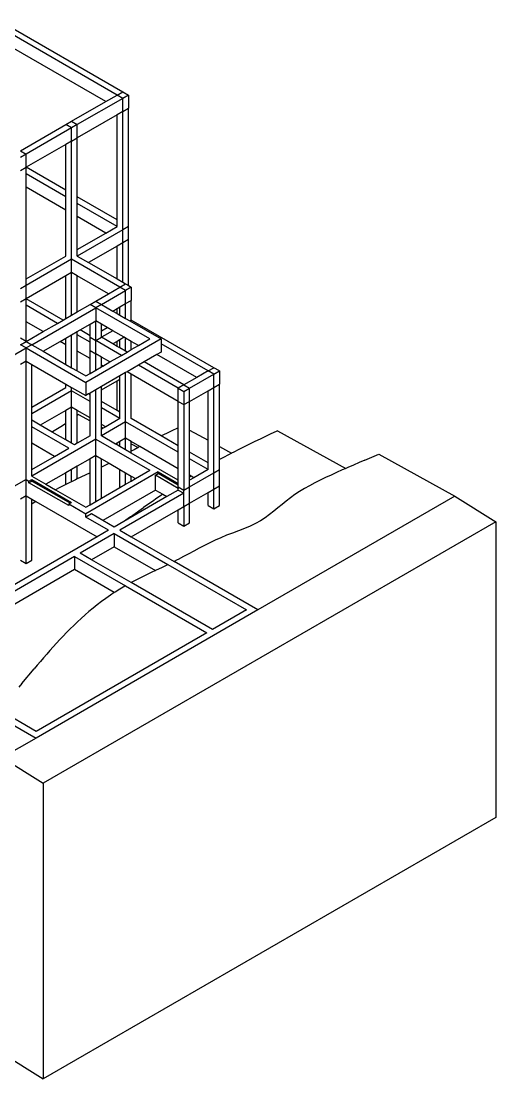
# Model space of a CAD drawing. Extents: x -15.9 to 13.2, y -13.3 to 15.4.
# Drawn here: x 1.41 to 13.21, y -13.28 to 13.01 of the extents above; entities that cross this region are included whole.
import ezdxf

# ---------------------------------------------------------------- set-up
doc = ezdxf.new("R2010")
doc.units = 0
doc.layers.get('0').update_dxf_attribs({"linetype": 'CONTINUOUS'})

msp = doc.modelspace()

# ---------------------------------------------------------------- linework, layer by layer
for p, q in [((3.795, 11.174), (0.754, 12.929)), ((0.896, 13.011), (3.936, 11.256)), ((3.512, 11.011), (0.896, 12.521)), ((3.936, 11.092), (2.805, 10.439)), ((3.512, 11.011), (3.795, 11.174)), ((3.795, 11.174), (3.936, 11.256)), ((3.936, 11.092), (3.795, 11.174)), ((3.936, 11.256), (4.077, 11.174)), ((4.077, 11.174), (3.936, 11.092)), ((3.936, 10.766), (3.936, 11.092)), ((4.077, 11.174), (4.077, 10.847)), ((2.663, 10.521), (3.512, 11.011)), ((3.936, 10.766), (4.077, 10.847)), ((4.077, 7.908), (4.077, 10.847)), ((2.522, 10.439), (2.663, 10.521)), ((2.663, 10.521), (2.805, 10.439)), ((3.795, 10.684), (2.805, 10.113)), ((3.936, 10.766), (3.795, 10.684)), ((3.795, 8.071), (3.795, 10.684)), ((3.936, 7.826), (3.936, 10.766)), ((1.39, 9.786), (2.522, 10.439)), ((2.663, 10.358), (1.532, 9.704)), ((2.663, 10.358), (2.522, 10.439)), ((2.805, 10.439), (2.663, 10.358)), ((2.663, 10.031), (2.663, 10.358)), ((2.805, 10.113), (2.805, 10.439)), ((2.663, 10.031), (2.522, 9.949)), ((2.663, 10.031), (2.805, 10.113)), ((2.663, 7.092), (2.663, 10.031)), ((2.805, 8.643), (2.805, 10.113)), ((1.39, 9.786), (1.532, 9.704)), ((2.522, 9.949), (1.532, 9.378)), ((2.522, 8.806), (2.522, 9.949)), ((1.532, 9.704), (1.39, 9.623)), ((1.532, 9.378), (1.532, 9.704)), ((1.39, 9.296), (1.532, 9.378)), ((2.522, 8.806), (1.532, 9.378)), ((1.532, 9.214), (1.532, 9.378)), ((2.522, 8.643), (1.532, 9.214)), ((1.532, 8.888), (1.532, 9.214)), ((2.522, 8.316), (1.532, 8.888)), ((1.532, 6.602), (1.532, 8.888)), ((2.522, 8.643), (2.522, 8.806)), ((2.522, 8.316), (2.522, 8.643)), ((3.795, 8.071), (2.805, 8.643)), ((2.805, 8.48), (2.805, 8.643)), ((3.795, 7.908), (2.805, 8.48)), ((2.805, 8.153), (2.805, 8.48)), ((2.522, 7.173), (2.522, 8.316)), ((3.512, 7.745), (2.805, 8.153)), ((2.805, 7.336), (2.805, 8.153)), ((3.512, 7.745), (3.795, 7.908)), ((3.795, 7.908), (3.795, 8.071)), ((4.077, 7.908), (3.936, 7.826)), ((4.077, 7.581), (4.077, 7.908)), ((3.936, 7.826), (2.805, 7.173)), ((2.805, 7.336), (3.512, 7.745)), ((3.936, 7.5), (3.936, 7.826)), ((3.795, 7.418), (3.088, 7.01)), ((3.936, 7.5), (3.795, 7.418)), ((3.795, 6.602), (3.795, 7.418)), ((4.077, 7.581), (3.936, 7.5)), ((3.936, 6.52), (3.936, 7.5)), ((4.077, 6.438), (4.077, 7.581)), ((1.532, 6.602), (2.522, 7.173)), ((2.805, 7.173), (2.805, 7.336)), ((2.805, 7.173), (3.088, 7.01)), ((2.663, 7.092), (1.532, 6.438)), ((2.663, 6.765), (2.663, 7.092)), ((3.865, 6.398), (2.663, 7.092)), ((3.088, 7.01), (3.795, 6.602)), ((2.522, 6.683), (1.532, 6.112)), ((1.532, 6.438), (1.532, 6.602)), ((2.663, 6.765), (2.522, 6.683)), ((2.522, 5.622), (2.522, 6.683)), ((2.805, 6.683), (2.663, 6.765)), ((2.663, 5.703), (2.663, 6.765)), ((2.805, 5.785), (2.805, 6.683)), ((3.583, 6.234), (2.805, 6.683)), ((3.795, 6.602), (3.936, 6.52)), ((1.532, 6.438), (1.39, 6.357)), ((1.532, 6.112), (1.532, 6.438)), ((3.406, 5.969), (4.007, 6.316)), ((3.583, 6.234), (3.865, 6.398)), ((3.865, 6.398), (4.007, 6.479)), ((4.007, 6.316), (3.865, 6.398)), ((3.936, 6.52), (4.007, 6.479)), ((4.007, 6.479), (4.077, 6.438)), ((4.148, 6.398), (4.007, 6.316)), ((4.007, 5.989), (4.007, 6.316)), ((4.077, 6.438), (4.148, 6.398)), ((4.148, 6.398), (4.148, 6.071)), ((1.532, 6.112), (1.39, 6.03)), ((2.451, 5.581), (1.532, 6.112)), ((1.532, 5.948), (1.532, 6.112)), ((3.123, 5.969), (3.264, 6.05)), ((3.264, 6.05), (3.583, 6.234)), ((3.264, 6.05), (3.406, 5.969)), ((4.007, 5.989), (4.148, 6.071)), ((4.148, 5.581), (4.148, 6.071)), ((2.31, 5.499), (1.532, 5.948)), ((1.532, 5.54), (1.532, 5.948)), ((1.673, 4.969), (3.264, 5.887)), ((2.663, 5.703), (2.805, 5.785)), ((2.805, 5.785), (3.123, 5.969)), ((3.264, 5.887), (3.123, 5.969)), ((3.406, 5.969), (3.264, 5.887)), ((4.608, 5.112), (3.264, 5.887)), ((3.264, 5.887), (3.264, 5.561)), ((3.406, 5.969), (3.689, 5.806)), ((3.689, 5.806), (3.795, 5.867)), ((3.689, 5.806), (3.795, 5.744)), ((3.795, 5.867), (3.865, 5.908)), ((3.795, 5.744), (3.795, 5.867)), ((3.865, 5.908), (4.007, 5.989)), ((3.865, 5.703), (3.865, 5.908)), ((4.007, 5.622), (4.007, 5.989)), ((1.956, 5.295), (1.532, 5.54)), ((1.532, 5.05), (1.532, 5.54)), ((2.31, 5.499), (2.451, 5.581)), ((2.451, 5.581), (2.522, 5.622)), ((2.522, 5.622), (2.663, 5.703)), ((3.123, 5.479), (3.264, 5.561)), ((3.264, 5.071), (3.264, 5.561)), ((3.406, 5.479), (3.264, 5.561)), ((3.795, 5.744), (3.865, 5.703)), ((3.865, 5.703), (4.007, 5.622)), ((4.007, 5.622), (4.113, 5.561)), ((4.113, 5.561), (4.148, 5.581)), ((4.113, 5.561), (4.891, 5.112)), ((6.199, 4.397), (4.148, 5.581)), ((1.532, 5.05), (1.956, 5.295)), ((1.956, 5.295), (2.31, 5.499)), ((2.663, 5.214), (2.805, 5.295)), ((2.805, 5.295), (2.875, 5.336)), ((2.805, 5.214), (2.805, 5.295)), ((2.875, 5.336), (3.123, 5.479)), ((3.123, 5.193), (2.875, 5.336)), ((3.123, 5.193), (3.123, 5.479)), ((3.406, 5.316), (3.406, 5.479)), ((3.547, 5.397), (3.406, 5.479)), ((3.406, 5.316), (3.547, 5.397)), ((3.689, 5.316), (3.406, 5.152)), ((3.406, 5.152), (3.406, 5.316)), ((3.689, 5.316), (3.547, 5.397)), ((3.971, 5.152), (3.689, 5.316)), ((1.532, 5.05), (1.39, 5.132)), ((1.39, 4.969), (1.532, 5.05)), ((1.532, 5.05), (1.673, 4.969)), ((1.956, 4.805), (2.38, 5.05)), ((2.38, 5.05), (2.522, 5.132)), ((2.522, 4.969), (2.38, 5.05)), ((2.522, 5.132), (2.663, 5.214)), ((2.522, 4.969), (2.522, 5.132)), ((2.663, 4.397), (2.663, 5.214)), ((3.123, 5.03), (2.805, 5.214)), ((2.805, 4.805), (2.805, 5.214)), ((4.891, 5.112), (3.017, 4.03)), ((3.123, 5.152), (3.123, 5.193)), ((3.123, 5.152), (3.264, 5.071)), ((3.123, 5.03), (3.123, 5.152)), ((3.123, 4.826), (3.123, 5.03)), ((3.264, 5.071), (3.406, 5.152)), ((3.901, 4.703), (3.264, 5.071)), ((3.264, 4.744), (3.264, 5.071)), ((3.689, 4.989), (3.406, 5.152)), ((3.795, 5.05), (3.689, 4.989)), ((3.865, 5.091), (3.795, 5.05)), ((3.795, 4.928), (3.795, 5.05)), ((3.971, 5.152), (3.865, 5.091)), ((3.865, 4.887), (3.865, 5.091)), ((4.007, 5.132), (3.971, 5.152)), ((4.007, 4.805), (4.007, 5.132)), ((4.148, 5.05), (4.007, 5.132)), ((4.148, 4.846), (4.148, 5.05)), ((4.325, 4.948), (4.148, 5.05)), ((4.325, 4.948), (4.608, 5.112)), ((4.891, 5.112), (4.891, 4.989)), ((-0.589, 3.662), (1.532, 4.887)), ((1.532, 4.887), (1.39, 4.969)), ((1.673, 4.969), (1.532, 4.887)), ((1.532, 4.56), (1.532, 4.887)), ((1.532, 4.887), (3.017, 4.03)), ((1.673, 4.969), (1.956, 4.805)), ((1.956, 4.805), (2.522, 4.479)), ((2.522, 4.479), (2.522, 4.969)), ((3.123, 4.622), (2.805, 4.805)), ((2.805, 4.315), (2.805, 4.805)), ((3.123, 4.826), (3.264, 4.744)), ((3.123, 4.622), (3.123, 4.826)), ((3.406, 4.662), (3.264, 4.744)), ((3.264, 4.336), (3.264, 4.744)), ((3.795, 4.928), (3.689, 4.989)), ((3.865, 4.887), (3.795, 4.928)), ((4.007, 4.805), (3.865, 4.887)), ((3.901, 4.703), (4.042, 4.785)), ((4.042, 4.785), (4.007, 4.805)), ((4.042, 4.785), (4.148, 4.846)), ((4.148, 4.846), (4.325, 4.948)), ((4.891, 4.785), (4.785, 4.724)), ((6.057, 4.315), (4.891, 4.989)), ((4.891, 4.989), (4.891, 4.785)), ((1.532, 4.56), (1.39, 4.479)), ((1.532, 4.56), (1.673, 4.479)), ((1.532, 1.621), (1.532, 4.56)), ((1.673, 4.479), (2.522, 3.989)), ((1.673, 3.417), (1.673, 4.479)), ((2.522, 4.479), (2.663, 4.397)), ((3.123, 4.254), (3.123, 4.622)), ((3.406, 4.458), (3.406, 4.662)), ((3.618, 4.54), (3.406, 4.662)), ((3.441, 4.438), (3.618, 4.54)), ((3.618, 4.54), (3.901, 4.703)), ((4.466, 4.54), (4.325, 4.458)), ((4.785, 4.724), (4.466, 4.54)), ((5.456, 3.968), (4.466, 4.54)), ((5.775, 4.152), (4.785, 4.724)), ((2.663, 4.397), (2.805, 4.315)), ((2.805, 4.315), (3.017, 4.193)), ((3.017, 4.193), (3.123, 4.254)), ((3.123, 4.254), (3.264, 4.336)), ((3.264, 4.336), (3.406, 4.418)), ((3.441, 4.438), (3.406, 4.458)), ((3.406, 4.418), (3.406, 4.458)), ((3.406, 4.418), (3.441, 4.438)), ((4.007, 4.275), (3.865, 4.193)), ((4.042, 4.295), (4.007, 4.275)), ((4.007, 3.05), (4.007, 4.275)), ((4.325, 4.458), (4.042, 4.295)), ((4.148, 4.234), (4.042, 4.295)), ((4.148, 3.132), (4.148, 4.234)), ((5.315, 3.56), (4.148, 4.234)), ((5.315, 3.887), (4.325, 4.458)), ((5.598, 3.887), (6.199, 4.234)), ((6.057, 4.315), (5.775, 4.152)), ((6.057, 4.315), (6.199, 4.397)), ((6.199, 4.234), (6.057, 4.315)), ((6.34, 4.315), (6.199, 4.397)), ((6.199, 4.234), (6.34, 4.315)), ((6.199, 3.907), (6.199, 4.234)), ((6.34, 4.315), (6.34, 3.989)), ((2.522, 3.907), (2.522, 3.989)), ((2.522, 3.989), (2.663, 3.907)), ((3.017, 4.03), (3.017, 3.703)), ((3.865, 4.193), (3.406, 3.928)), ((3.406, 3.846), (3.795, 4.07)), ((3.795, 4.07), (3.865, 4.111)), ((3.795, 3.336), (3.795, 4.07)), ((3.865, 4.111), (3.865, 4.193)), ((3.865, 3.295), (3.865, 4.111)), ((5.456, 3.968), (5.315, 3.887)), ((5.775, 4.152), (5.456, 3.968)), ((5.456, 3.968), (5.598, 3.887)), ((6.199, 3.907), (6.34, 3.989)), ((6.34, 2.437), (6.34, 3.989)), ((1.673, 3.417), (2.522, 3.907)), ((2.663, 3.826), (1.673, 3.254)), ((2.663, 3.826), (2.663, 3.907)), ((2.663, 3.907), (2.734, 3.866)), ((2.663, 3.417), (2.663, 3.826)), ((3.123, 3.56), (2.663, 3.826)), ((2.734, 3.866), (3.017, 3.703)), ((3.088, 3.744), (3.017, 3.703)), ((3.123, 3.764), (3.088, 3.744)), ((3.123, 3.723), (3.088, 3.744)), ((3.264, 3.846), (3.123, 3.764)), ((3.123, 3.723), (3.123, 3.764)), ((3.123, 3.56), (3.123, 3.723)), ((3.406, 3.928), (3.264, 3.846)), ((3.264, 2.621), (3.264, 3.846)), ((3.406, 3.846), (3.406, 3.928)), ((3.406, 3.56), (3.406, 3.846)), ((5.315, 3.887), (5.456, 3.805)), ((5.315, 3.56), (5.315, 3.887)), ((5.456, 3.805), (5.598, 3.887)), ((5.456, 3.805), (5.456, 3.479)), ((5.598, 3.56), (5.598, 3.887)), ((5.598, 3.56), (6.057, 3.826)), ((6.057, 3.826), (6.199, 3.907)), ((6.057, 2.593), (6.057, 3.826)), ((6.199, 1.784), (6.199, 3.907)), ((3.123, 3.152), (3.123, 3.56)), ((3.795, 3.336), (3.406, 3.56)), ((3.406, 3.397), (3.406, 3.56)), ((5.315, 3.56), (5.456, 3.479)), ((5.315, 2.898), (5.315, 3.56)), ((5.456, 3.479), (5.598, 3.56)), ((5.456, 3.479), (5.456, 1.356)), ((5.598, 2.848), (5.598, 3.56)), ((1.673, 3.254), (1.673, 3.417)), ((1.673, 3.091), (1.673, 3.254)), ((2.522, 3.336), (1.885, 2.968)), ((2.663, 3.417), (2.522, 3.336)), ((2.522, 3.007), (2.522, 3.336)), ((2.805, 3.336), (2.663, 3.417)), ((2.663, 2.519), (2.663, 3.417)), ((2.805, 3.21), (2.805, 3.336)), ((3.123, 3.152), (2.805, 3.336)), ((2.835, 3.233), (2.805, 3.21)), ((2.805, 2.519), (2.805, 3.21)), ((2.835, 3.233), (3.123, 3.073)), ((3.865, 3.132), (3.406, 3.397)), ((3.406, 2.989), (3.406, 3.397)), ((3.865, 3.295), (3.795, 3.336)), ((3.865, 3.132), (3.865, 3.295)), ((1.885, 2.968), (1.673, 3.091)), ((1.673, 2.927), (1.673, 3.091)), ((2.593, 2.397), (1.673, 2.927)), ((1.673, 2.519), (1.673, 2.927)), ((2.181, 2.798), (1.885, 2.968)), ((2.44, 2.952), (2.316, 2.875)), ((2.522, 3.007), (2.44, 2.952)), ((2.522, 2.601), (2.522, 3.007)), ((3.123, 3.073), (3.123, 3.152)), ((3.123, 2.703), (3.123, 3.073)), ((4.007, 3.05), (3.406, 2.703)), ((3.512, 2.927), (3.406, 2.989)), ((3.406, 2.917), (3.406, 2.989)), ((3.406, 2.917), (3.451, 2.892)), ((3.406, 2.866), (3.406, 2.917)), ((3.512, 2.927), (3.451, 2.892)), ((3.865, 3.132), (3.512, 2.927)), ((4.007, 2.642), (4.007, 3.05)), ((5.315, 2.295), (4.007, 3.05)), ((4.892, 2.702), (4.148, 3.132)), ((5.315, 2.898), (5.299, 2.891)), ((5.315, 2.458), (5.315, 2.898)), ((2.188, 2.801), (2.181, 2.798)), ((2.522, 2.601), (2.181, 2.798)), ((2.316, 2.875), (2.188, 2.801)), ((3.123, 2.703), (2.805, 2.519)), ((3.451, 2.892), (3.406, 2.866)), ((3.406, 2.703), (3.406, 2.866)), ((3.759, 2.499), (3.406, 2.703)), ((4.007, 2.642), (3.865, 2.56)), ((4.007, 2.356), (4.007, 2.642)), ((4.148, 2.56), (4.007, 2.642)), ((5.021, 2.763), (4.892, 2.702)), ((5.315, 2.458), (4.892, 2.702)), ((5.16, 2.827), (5.021, 2.763)), ((5.299, 2.891), (5.16, 2.827)), ((5.598, 2.848), (6.057, 2.593)), ((5.598, 2.295), (5.598, 2.848)), ((7.483, 2.688), (7.35, 2.624)), ((7.617, 2.751), (7.483, 2.688)), ((7.751, 2.814), (7.617, 2.751)), ((7.785, 2.83), (7.751, 2.814)), ((7.785, 2.83), (9.48, 1.891)), ((3.264, 2.621), (1.673, 1.703)), ((2.239, 2.193), (1.673, 2.519)), ((1.673, 1.866), (1.673, 2.519)), ((2.239, 2.193), (2.593, 2.397)), ((2.663, 2.519), (2.522, 2.601)), ((2.734, 2.478), (2.663, 2.519)), ((2.805, 2.519), (2.734, 2.478)), ((3.264, 2.213), (3.264, 2.621)), ((3.264, 2.621), (4.608, 1.846)), ((3.795, 2.519), (3.759, 2.499)), ((3.795, 2.478), (3.759, 2.499)), ((3.865, 2.56), (3.795, 2.519)), ((3.795, 2.478), (3.795, 2.519)), ((3.865, 2.437), (3.795, 2.478)), ((3.865, 2.437), (3.865, 2.56)), ((4.007, 2.356), (3.865, 2.437)), ((4.148, 2.506), (4.148, 2.56)), ((4.362, 2.437), (4.148, 2.56)), ((4.148, 2.506), (4.316, 2.413)), ((4.148, 2.321), (4.148, 2.506)), ((4.316, 2.413), (4.218, 2.359)), ((4.347, 2.429), (4.316, 2.413)), ((4.362, 2.437), (4.347, 2.429)), ((5.315, 1.886), (4.362, 2.437)), ((5.315, 2.295), (5.315, 2.458)), ((6.057, 2.029), (6.057, 2.593)), ((6.34, 2.437), (6.64, 2.271)), ((6.34, 2.111), (6.34, 2.437)), ((6.955, 2.431), (6.825, 2.366)), ((7.086, 2.496), (6.955, 2.431)), ((7.218, 2.56), (7.086, 2.496)), ((7.35, 2.624), (7.218, 2.56)), ((1.673, 1.866), (2.239, 2.193)), ((3.123, 2.131), (2.805, 1.948)), ((3.264, 2.213), (3.123, 2.131)), ((3.123, 1.785), (3.123, 2.131)), ((3.264, 1.07), (3.264, 2.213)), ((3.264, 2.213), (3.406, 2.131)), ((3.406, 1.922), (3.406, 2.131)), ((3.406, 2.131), (3.599, 2.02)), ((4.148, 2.274), (4.007, 2.356)), ((4.218, 2.359), (4.148, 2.321)), ((4.148, 2.274), (4.148, 2.321)), ((5.315, 1.601), (4.148, 2.274)), ((5.315, 1.886), (5.315, 2.295)), ((6.057, 2.029), (5.598, 2.295)), ((5.598, 2.131), (5.598, 2.295)), ((6.057, 1.866), (5.598, 2.131)), ((5.598, 1.723), (5.598, 2.131)), ((6.441, 2.165), (6.34, 2.111)), ((6.34, 1.866), (6.34, 2.111)), ((6.568, 2.233), (6.441, 2.165)), ((6.64, 2.271), (6.568, 2.233)), ((6.696, 2.3), (6.64, 2.271)), ((6.825, 2.366), (6.696, 2.3)), ((9.957, 2.099), (10.307, 2.249)), ((10.307, 2.249), (12.194, 1.204)), ((1.673, 1.703), (1.673, 1.866)), ((2.663, 1.866), (2.522, 1.784)), ((2.805, 1.948), (2.663, 1.866)), ((2.663, 1.562), (2.663, 1.866)), ((2.805, 1.631), (2.805, 1.948)), ((3.44, 1.939), (3.406, 1.922)), ((3.406, 1.152), (3.406, 1.922)), ((3.574, 2.007), (3.44, 1.939)), ((3.599, 2.02), (3.574, 2.007)), ((3.599, 2.02), (3.865, 1.866)), ((3.865, 1.417), (3.865, 1.866)), ((3.865, 1.866), (4.007, 1.784)), ((4.254, 1.641), (4.608, 1.846)), ((5.315, 1.601), (5.315, 1.886)), ((6.057, 1.866), (5.704, 1.662)), ((6.057, 1.866), (6.057, 2.029)), ((6.199, 1.784), (6.34, 1.866)), ((6.34, 1.458), (6.34, 1.866)), ((9.394, 1.854), (9.254, 1.791)), ((9.48, 1.891), (9.394, 1.854)), ((9.534, 1.915), (9.48, 1.891)), ((9.675, 1.977), (9.534, 1.915)), ((9.816, 2.038), (9.675, 1.977)), ((9.957, 2.099), (9.816, 2.038)), ((1.532, 1.621), (-0.589, 0.396)), ((1.532, 1.213), (1.532, 1.621)), ((1.532, 1.621), (1.603, 1.58)), ((1.603, 1.58), (1.673, 1.621)), ((1.603, 1.539), (1.603, 1.58)), ((1.603, 1.539), (1.673, 1.58)), ((1.673, 1.703), (2.027, 1.499)), ((1.673, 1.621), (2.663, 1.049)), ((1.673, 1.58), (1.673, 1.621)), ((2.628, 1.029), (1.673, 1.58)), ((2.522, 1.784), (2.027, 1.499)), ((2.522, 1.492), (2.522, 1.784)), ((2.758, 1.609), (2.663, 1.562)), ((2.805, 1.631), (2.758, 1.609)), ((2.894, 1.675), (2.805, 1.631)), ((3.123, 1.785), (2.894, 1.675)), ((4.82, 1.805), (3.017, 0.764)), ((3.123, 0.988), (3.123, 1.785)), ((4.007, 1.499), (4.007, 1.784)), ((4.007, 1.784), (4.148, 1.703)), ((4.007, 1.499), (4.148, 1.58)), ((4.148, 1.58), (4.148, 1.703)), ((4.148, 1.703), (4.254, 1.641)), ((4.148, 1.58), (4.254, 1.641)), ((4.749, 1.723), (4.82, 1.764)), ((4.749, 1.356), (4.749, 1.723)), ((5.315, 1.396), (4.749, 1.723)), ((4.82, 1.764), (4.82, 1.805)), ((4.82, 1.805), (5.315, 1.519)), ((5.315, 1.478), (4.82, 1.764)), ((5.315, 1.519), (5.315, 1.601)), ((5.598, 1.437), (6.199, 1.784)), ((5.635, 1.702), (5.598, 1.723)), ((5.598, 1.679), (5.598, 1.723)), ((5.635, 1.702), (5.598, 1.679)), ((5.598, 1.601), (5.598, 1.679)), ((5.704, 1.662), (5.598, 1.601)), ((5.598, 1.437), (5.598, 1.601)), ((5.704, 1.662), (5.635, 1.702)), ((6.199, 1.376), (6.199, 1.784)), ((8.841, 1.599), (8.709, 1.532)), ((8.977, 1.664), (8.841, 1.599)), ((9.114, 1.728), (8.977, 1.664)), ((9.254, 1.791), (9.114, 1.728)), ((2.593, 0.968), (1.603, 1.539)), ((2.027, 1.499), (2.267, 1.36)), ((2.356, 1.407), (2.267, 1.36)), ((2.267, 1.36), (3.017, 0.927)), ((2.489, 1.475), (2.356, 1.407)), ((2.522, 1.492), (2.489, 1.475)), ((2.623, 1.542), (2.522, 1.492)), ((2.663, 1.562), (2.623, 1.542)), ((3.406, 1.152), (3.865, 1.417)), ((4.749, 1.356), (3.441, 0.6)), ((3.865, 1.417), (4.007, 1.499)), ((4.749, 1.356), (4.931, 1.25)), ((5.315, 1.356), (5.032, 1.192)), ((5.315, 1.478), (5.315, 1.519)), ((5.315, 1.437), (5.315, 1.478)), ((5.315, 1.437), (5.315, 1.396)), ((5.315, 1.437), (5.456, 1.356)), ((5.315, 1.356), (5.315, 1.396)), ((5.315, 1.356), (5.456, 1.274)), ((5.456, 1.356), (5.598, 1.437)), ((5.456, 1.274), (5.456, 1.356)), ((5.598, 1.029), (5.598, 1.437)), ((6.057, 1.294), (6.199, 1.376)), ((6.199, 1.376), (6.34, 1.458)), ((6.199, 0.886), (6.199, 1.376)), ((6.34, 0.968), (6.34, 1.458)), ((8.332, 1.318), (8.216, 1.241)), ((8.453, 1.392), (8.332, 1.318)), ((8.579, 1.463), (8.453, 1.392)), ((8.709, 1.532), (8.579, 1.463)), ((1.532, 1.213), (1.39, 1.131)), ((1.532, -0.471), (1.532, 1.213)), ((1.532, 1.213), (1.673, 1.131)), ((1.673, 1.004), (1.673, 1.131)), ((1.673, 1.131), (1.776, 1.072)), ((1.776, 1.072), (1.735, 1.045)), ((1.776, 1.072), (3.3, 0.192)), ((3.123, 0.988), (3.264, 1.07)), ((3.264, 1.07), (3.406, 1.152)), ((5.456, 1.274), (3.865, 0.355)), ((5.032, 1.192), (3.964, 0.576)), ((4.672, 1.074), (4.562, 0.997)), ((4.783, 1.15), (4.672, 1.074)), ((4.895, 1.226), (4.783, 1.15)), ((4.931, 1.25), (4.895, 1.226)), ((4.931, 1.25), (5.032, 1.192)), ((5.456, 0.947), (5.456, 1.274)), ((5.598, 1.029), (6.057, 1.294)), ((6.057, 0.968), (6.057, 1.294)), ((12.194, 1.204), (7.295, -1.625)), ((8, 1.078), (7.897, 0.995)), ((8.106, 1.161), (8, 1.078)), ((8.216, 1.241), (8.106, 1.161)), ((12.194, 1.204), (13.213, 0.567)), ((1.735, 1.045), (1.673, 1.004)), ((1.673, -0.389), (1.673, 1.004)), ((2.593, 1.009), (2.628, 1.029)), ((2.593, 1.009), (3.017, 0.764)), ((2.593, 1.009), (2.593, 0.968)), ((2.628, 1.029), (2.663, 1.049)), ((3.017, 0.927), (3.123, 0.988)), ((4.125, 0.688), (4.452, 0.92)), ((4.148, 0.192), (5.315, 0.866)), ((4.562, 0.997), (4.452, 0.92)), ((5.315, 0.866), (5.456, 0.947)), ((5.315, 0.539), (5.315, 0.866)), ((5.456, 0.947), (5.598, 1.029)), ((5.456, 0.947), (5.456, 0.457)), ((5.598, 0.539), (5.598, 1.029)), ((6.057, 0.968), (6.199, 0.886)), ((6.199, 0.886), (6.34, 0.968)), ((7.692, 0.827), (7.587, 0.745)), ((7.795, 0.91), (7.692, 0.827)), ((7.897, 0.995), (7.795, 0.91)), ((13.213, 0.567), (1.956, -5.932)), ((3.017, 0.682), (3.017, 0.764)), ((3.158, 0.764), (3.017, 0.682)), ((3.583, 0.355), (3.017, 0.682)), ((3.441, 0.6), (3.158, 0.764)), ((3.724, 0.437), (3.441, 0.6)), ((3.964, 0.576), (3.724, 0.437)), ((4.015, 0.611), (3.964, 0.576)), ((4.125, 0.688), (4.015, 0.611)), ((5.315, 0.539), (5.456, 0.457)), ((5.456, 0.457), (5.598, 0.539)), ((7.36, 0.591), (7.236, 0.521)), ((7.477, 0.666), (7.36, 0.591)), ((7.587, 0.745), (7.477, 0.666)), ((13.213, 0.567), (13.213, -6.781)), ((3.724, 0.274), (2.878, -0.215)), ((3.583, 0.355), (3.3, 0.192)), ((3.724, 0.274), (3.724, -0.053)), ((3.724, 0.274), (5.057, -0.496)), ((3.865, 0.355), (4.148, 0.192)), ((6.662, 0.287), (6.515, 0.23)), ((6.811, 0.342), (6.662, 0.287)), ((6.959, 0.398), (6.811, 0.342)), ((7.101, 0.457), (6.959, 0.398)), ((7.236, 0.521), (7.101, 0.457)), ((3.3, 0.192), (-1.65, -2.666)), ((4.148, 0.192), (5.215, -0.424)), ((6.098, 0.043), (5.966, -0.024)), ((6.233, 0.108), (6.098, 0.043)), ((6.372, 0.17), (6.233, 0.108)), ((6.515, 0.23), (6.372, 0.17)), ((3.16, -0.378), (2.878, -0.215)), ((3.724, -0.053), (3.16, -0.378)), ((3.724, -0.053), (4.749, -0.644)), ((5.576, -0.231), (5.446, -0.3)), ((5.705, -0.161), (5.576, -0.231)), ((5.835, -0.092), (5.705, -0.161)), ((5.966, -0.024), (5.835, -0.092)), ((2.736, -0.297), (-1.509, -2.747)), ((1.39, -0.389), (1.532, -0.471)), ((1.532, -0.471), (1.673, -0.389)), ((2.736, -0.297), (2.736, -0.623)), ((2.736, -0.297), (4, -1.026)), ((4.145, -0.946), (3.16, -0.378)), ((5.048, -0.501), (4.913, -0.566)), ((5.057, -0.496), (5.048, -0.501)), ((5.057, -0.496), (7.012, -1.625)), ((5.288, -0.382), (5.215, -0.424)), ((7.295, -1.625), (5.215, -0.424)), ((5.315, -0.368), (5.288, -0.382)), ((5.446, -0.3), (5.315, -0.368)), ((2.736, -0.623), (0.831, -1.723)), ((3.726, -1.195), (2.736, -0.623)), ((4.506, -0.761), (4.373, -0.827)), ((4.641, -0.696), (4.506, -0.761)), ((4.749, -0.644), (4.641, -0.696)), ((4.913, -0.566), (4.749, -0.644)), ((3.986, -1.034), (3.864, -1.107)), ((4, -1.026), (3.986, -1.034)), ((4, -1.026), (6.024, -2.195)), ((4.241, -0.895), (4.145, -0.946)), ((6.166, -2.113), (4.145, -0.946)), ((4.373, -0.827), (4.241, -0.895)), ((3.629, -1.259), (3.517, -1.337)), ((3.726, -1.195), (3.629, -1.259)), ((3.745, -1.182), (3.726, -1.195)), ((3.864, -1.107), (3.745, -1.182)), ((3.301, -1.499), (3.197, -1.581)), ((3.407, -1.417), (3.301, -1.499)), ((3.517, -1.337), (3.407, -1.417)), ((7.295, -1.625), (1.779, -4.809)), ((2.902, -1.835), (2.808, -1.921)), ((2.998, -1.75), (2.902, -1.835)), ((3.096, -1.665), (2.998, -1.75)), ((3.197, -1.581), (3.096, -1.665)), ((7.012, -1.625), (6.166, -2.113)), ((2.627, -2.096), (2.539, -2.184)), ((2.717, -2.008), (2.627, -2.096)), ((2.808, -1.921), (2.717, -2.008)), ((6.024, -2.195), (1.779, -4.646)), ((2.369, -2.362), (2.286, -2.452)), ((2.453, -2.273), (2.369, -2.362)), ((2.539, -2.184), (2.453, -2.273)), ((2.204, -2.542), (2.124, -2.632)), ((2.286, -2.452), (2.204, -2.542)), ((1.966, -2.814), (1.888, -2.906)), ((2.044, -2.723), (1.966, -2.814)), ((2.124, -2.632), (2.044, -2.723)), ((1.428, -3.455), (1.734, -3.089)), ((1.811, -2.997), (1.734, -3.089)), ((1.888, -2.906), (1.811, -2.997)), ((1.428, -3.455), (1.351, -3.547)), ((1.779, -4.646), (0.868, -4.119)), ((0.776, -4.229), (1.779, -4.809)), ((1.779, -4.809), (0.937, -5.295)), ((0.937, -5.295), (1.956, -5.932)), ((1.956, -5.932), (1.956, -13.28)), ((13.213, -6.781), (1.956, -13.28)), ((0.937, -12.644), (1.956, -13.28))]:
    msp.add_line(p, q)

doc.saveas('drawing.dxf')
